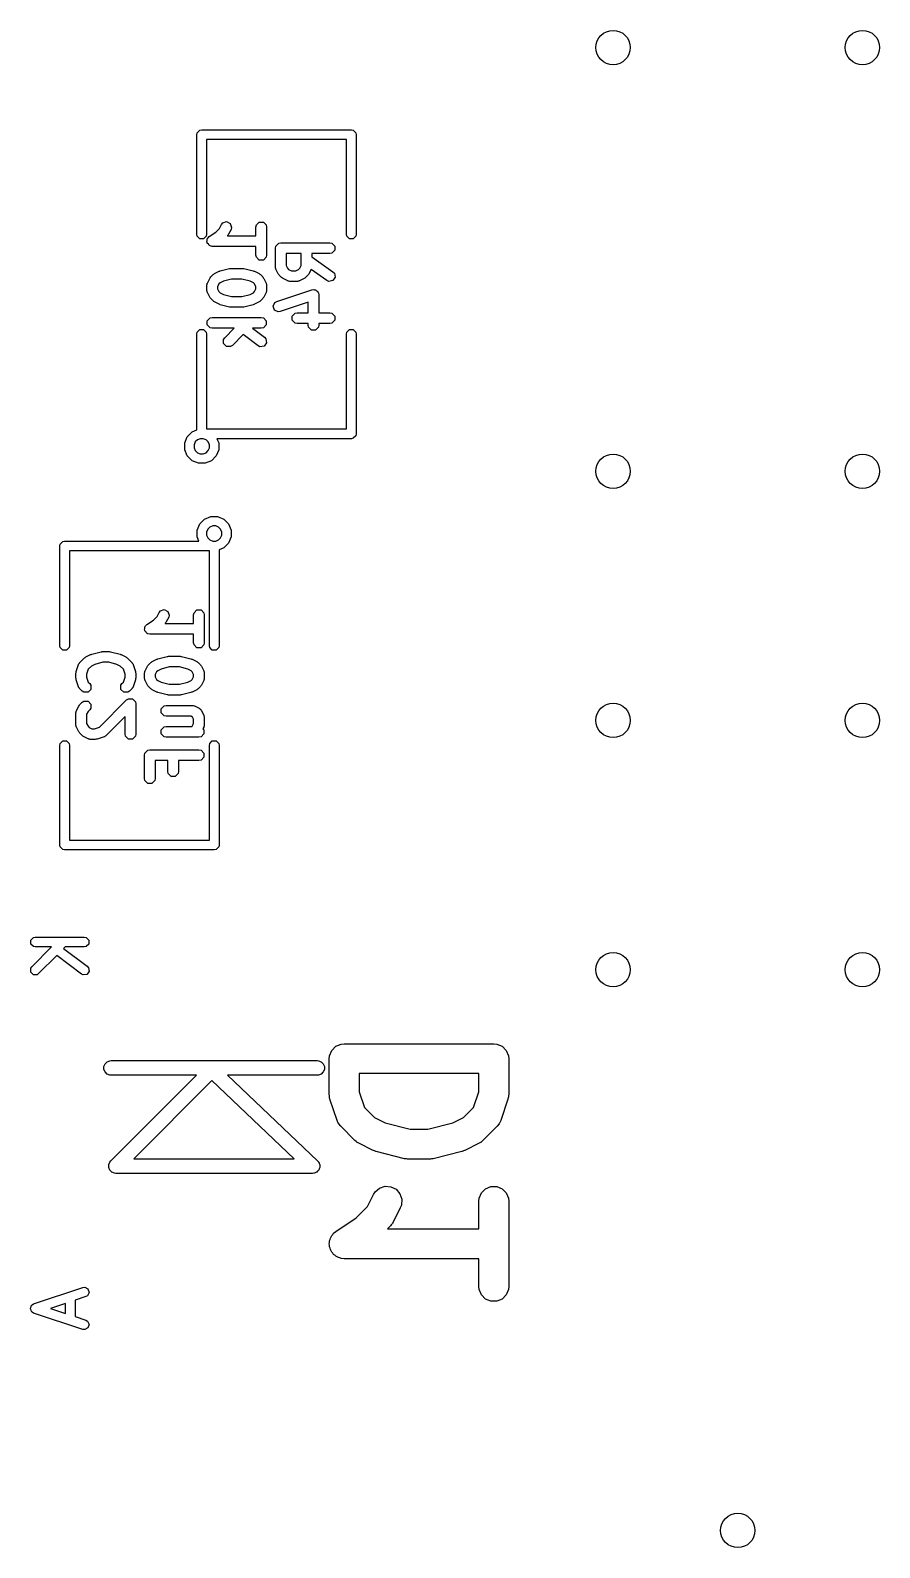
# Model space of a CAD drawing. Extents: x -4.25 to -3.32, y 5.52 to 6.86.
# Drawn here: x -3.659 to -3.318, y 5.568 to 6.177 of the extents above; entities that cross this region are included whole.
import ezdxf

# ---------------------------------------------------------------- set-up
doc = ezdxf.new("R2010")
doc.units = 0
doc.header["$MEASUREMENT"] = 0
doc.layers.add('BLACK', color=7, linetype='CONTINUOUS')

msp = doc.modelspace()

# ---------------------------------------------------------------- linework, layer by layer
at = {"layer": 'BLACK', "linetype": 'CONTINUOUS'}
for p, q in [((-3.5918, 6.13575), (-3.59075, 6.1368)), ((-3.59075, 6.1368), (-3.59, 6.13695)), ((-3.59, 6.13695), (-3.53, 6.13695)), ((-3.53, 6.13695), (-3.52925, 6.1368)), ((-3.52925, 6.1368), (-3.5282, 6.13575)), ((-3.59195, 6.135), (-3.5918, 6.13575)), ((-3.59195, 6.095), (-3.59195, 6.135)), ((-3.53195, 6.13305), (-3.58805, 6.13305)), ((-3.58805, 6.13305), (-3.58805, 6.095)), ((-3.53195, 6.095), (-3.53195, 6.13305)), ((-3.5282, 6.13575), (-3.52805, 6.135)), ((-3.52805, 6.135), (-3.52805, 6.095)), ((-3.58159, 6.09961), (-3.58003, 6.10013)), ((-3.58003, 6.10013), (-3.57856, 6.09939)), ((-3.5918, 6.09425), (-3.59195, 6.095)), ((-3.59075, 6.0932), (-3.5918, 6.09425)), ((-3.5882, 6.09425), (-3.58925, 6.0932)), ((-3.58805, 6.095), (-3.5882, 6.09425)), ((-3.5876, 6.09355), (-3.587, 6.09414)), ((-3.587, 6.09414), (-3.58437, 6.0959)), ((-3.58437, 6.0959), (-3.58289, 6.09738)), ((-3.58289, 6.09738), (-3.5821, 6.09894)), ((-3.5821, 6.09894), (-3.58159, 6.09961)), ((-3.5796, 6.09459), (-3.57968, 6.0945)), ((-3.57968, 6.0945), (-3.56826, 6.0945)), ((-3.57941, 6.09487), (-3.5796, 6.09459)), ((-3.5792, 6.09515), (-3.57941, 6.09487)), ((-3.57826, 6.09702), (-3.5792, 6.09515)), ((-3.57856, 6.09939), (-3.57804, 6.09783)), ((-3.57804, 6.09783), (-3.57826, 6.09702)), ((-3.56826, 6.09798), (-3.5681, 6.09881)), ((-3.56826, 6.0945), (-3.56826, 6.09798)), ((-3.5681, 6.09881), (-3.56693, 6.09997)), ((-3.56693, 6.09997), (-3.56529, 6.09997)), ((-3.56529, 6.09997), (-3.56412, 6.09881)), ((-3.56412, 6.09881), (-3.56396, 6.09798)), ((-3.56396, 6.09798), (-3.56396, 6.08673)), ((-3.5318, 6.09425), (-3.53195, 6.095)), ((-3.53075, 6.0932), (-3.5318, 6.09425)), ((-3.5282, 6.09425), (-3.52925, 6.0932)), ((-3.52805, 6.095), (-3.5282, 6.09425)), ((-3.58925, 6.0932), (-3.59075, 6.0932)), ((-3.58792, 6.09194), (-3.5878, 6.09255)), ((-3.5878, 6.09175), (-3.58792, 6.09194)), ((-3.5878, 6.09318), (-3.58764, 6.09333)), ((-3.5878, 6.09255), (-3.5878, 6.09318)), ((-3.5878, 6.09153), (-3.5878, 6.09175)), ((-3.58735, 6.09109), (-3.5878, 6.09153)), ((-3.58764, 6.09333), (-3.5876, 6.09355)), ((-3.58701, 6.09057), (-3.58735, 6.09109)), ((-3.58679, 6.09052), (-3.58701, 6.09057)), ((-3.58663, 6.09037), (-3.58679, 6.09052)), ((-3.58581, 6.0902), (-3.58663, 6.09037)), ((-3.56826, 6.0902), (-3.58581, 6.0902)), ((-3.56826, 6.08673), (-3.56826, 6.0902)), ((-3.56046, 6.08954), (-3.5603, 6.09036)), ((-3.56046, 6.08204), (-3.56046, 6.08954)), ((-3.5603, 6.09036), (-3.55913, 6.09153)), ((-3.55913, 6.09153), (-3.55831, 6.09169)), ((-3.55831, 6.09169), (-3.53861, 6.09169)), ((-3.53861, 6.09169), (-3.53779, 6.09153)), ((-3.53779, 6.09153), (-3.53662, 6.09036)), ((-3.53662, 6.08872), (-3.53779, 6.08755)), ((-3.53662, 6.09036), (-3.53662, 6.08872)), ((-3.52925, 6.0932), (-3.53075, 6.0932)), ((-3.5681, 6.0859), (-3.56826, 6.08673)), ((-3.56693, 6.08474), (-3.5681, 6.0859)), ((-3.56529, 6.08474), (-3.56693, 6.08474)), ((-3.56412, 6.0859), (-3.56529, 6.08474)), ((-3.56396, 6.08673), (-3.56412, 6.0859)), ((-3.56044, 6.08193), (-3.56046, 6.08204)), ((-3.56045, 6.08188), (-3.56044, 6.08193)), ((-3.56036, 6.08155), (-3.56045, 6.08188)), ((-3.55014, 6.08739), (-3.55616, 6.08739)), ((-3.55616, 6.08739), (-3.55616, 6.08254)), ((-3.55616, 6.08254), (-3.5556, 6.08143)), ((-3.5507, 6.08143), (-3.55014, 6.08254)), ((-3.55014, 6.08254), (-3.55014, 6.08739)), ((-3.53861, 6.08739), (-3.54584, 6.08739)), ((-3.54584, 6.08739), (-3.54584, 6.08597)), ((-3.54584, 6.08597), (-3.53738, 6.08004)), ((-3.53779, 6.08755), (-3.53861, 6.08739)), ((-3.58773, 6.07549), (-3.58679, 6.07737)), ((-3.58679, 6.07737), (-3.58658, 6.07764)), ((-3.58658, 6.07764), (-3.58639, 6.07793)), ((-3.58639, 6.07793), (-3.58545, 6.07887)), ((-3.58545, 6.07887), (-3.58517, 6.07906)), ((-3.58517, 6.07906), (-3.5849, 6.07927)), ((-3.5849, 6.07927), (-3.58302, 6.08021)), ((-3.58302, 6.08021), (-3.58279, 6.08027)), ((-3.58279, 6.08027), (-3.58258, 6.08037)), ((-3.58131, 6.07625), (-3.58266, 6.07558)), ((-3.58258, 6.08037), (-3.57883, 6.08131)), ((-3.57804, 6.07707), (-3.58131, 6.07625)), ((-3.57883, 6.08131), (-3.57856, 6.08132)), ((-3.57856, 6.08132), (-3.57831, 6.08137)), ((-3.57831, 6.08137), (-3.57361, 6.08137)), ((-3.57388, 6.07707), (-3.57804, 6.07707)), ((-3.57061, 6.07625), (-3.57388, 6.07707)), ((-3.57361, 6.08137), (-3.57336, 6.08132)), ((-3.57336, 6.08132), (-3.57309, 6.08131)), ((-3.57309, 6.08131), (-3.56934, 6.08037)), ((-3.56926, 6.07558), (-3.57061, 6.07625)), ((-3.56934, 6.08037), (-3.56913, 6.08027)), ((-3.56913, 6.08027), (-3.5689, 6.08021)), ((-3.5689, 6.08021), (-3.56702, 6.07927)), ((-3.56702, 6.07927), (-3.56675, 6.07906)), ((-3.56675, 6.07906), (-3.56647, 6.07887)), ((-3.56647, 6.07887), (-3.56553, 6.07793)), ((-3.56553, 6.07793), (-3.56534, 6.07764)), ((-3.56534, 6.07764), (-3.56513, 6.07737)), ((-3.56513, 6.07737), (-3.56419, 6.07549)), ((-3.5603, 6.08121), (-3.56036, 6.08155)), ((-3.56026, 6.08118), (-3.5603, 6.08121)), ((-3.56023, 6.08107), (-3.56026, 6.08118)), ((-3.55929, 6.0792), (-3.56023, 6.08107)), ((-3.55908, 6.07893), (-3.55929, 6.0792)), ((-3.55889, 6.07864), (-3.55908, 6.07893)), ((-3.55795, 6.0777), (-3.55889, 6.07864)), ((-3.55767, 6.07751), (-3.55795, 6.0777)), ((-3.5574, 6.0773), (-3.55767, 6.07751)), ((-3.55552, 6.07636), (-3.5574, 6.0773)), ((-3.5556, 6.08143), (-3.55516, 6.08099)), ((-3.55542, 6.07633), (-3.55552, 6.07636)), ((-3.55538, 6.0763), (-3.55542, 6.07633)), ((-3.55504, 6.07623), (-3.55538, 6.0763)), ((-3.55516, 6.08099), (-3.55405, 6.08043)), ((-3.55471, 6.07614), (-3.55504, 6.07623)), ((-3.55466, 6.07615), (-3.55471, 6.07614)), ((-3.55456, 6.07613), (-3.55466, 6.07615)), ((-3.55174, 6.07613), (-3.55456, 6.07613)), ((-3.55405, 6.08043), (-3.55225, 6.08043)), ((-3.55225, 6.08043), (-3.55114, 6.08099)), ((-3.55164, 6.07615), (-3.55174, 6.07613)), ((-3.55159, 6.07614), (-3.55164, 6.07615)), ((-3.55126, 6.07623), (-3.55159, 6.07614)), ((-3.55092, 6.0763), (-3.55126, 6.07623)), ((-3.55114, 6.08099), (-3.5507, 6.08143)), ((-3.55089, 6.07633), (-3.55092, 6.0763)), ((-3.55078, 6.07636), (-3.55089, 6.07633)), ((-3.54891, 6.0773), (-3.55078, 6.07636)), ((-3.54863, 6.07751), (-3.54891, 6.0773)), ((-3.54835, 6.0777), (-3.54863, 6.07751)), ((-3.54741, 6.07864), (-3.54835, 6.0777)), ((-3.54722, 6.07893), (-3.54741, 6.07864)), ((-3.54701, 6.0792), (-3.54722, 6.07893)), ((-3.54614, 6.08093), (-3.54701, 6.0792)), ((-3.53984, 6.07652), (-3.54614, 6.08093)), ((-3.53908, 6.07618), (-3.53984, 6.07652)), ((-3.53745, 6.07647), (-3.53908, 6.07618)), ((-3.53651, 6.07782), (-3.53745, 6.07647)), ((-3.53738, 6.08004), (-3.5368, 6.07944)), ((-3.5368, 6.07944), (-3.53651, 6.07782)), ((-3.58796, 6.07453), (-3.58794, 6.07464)), ((-3.58796, 6.07265), (-3.58796, 6.07453)), ((-3.58794, 6.07255), (-3.58796, 6.07265)), ((-3.58795, 6.07468), (-3.58786, 6.07502)), ((-3.58794, 6.07464), (-3.58795, 6.07468)), ((-3.58795, 6.0725), (-3.58794, 6.07255)), ((-3.58786, 6.07217), (-3.58795, 6.0725)), ((-3.58786, 6.07502), (-3.5878, 6.07535)), ((-3.5878, 6.07183), (-3.58786, 6.07217)), ((-3.5878, 6.07535), (-3.58776, 6.07539)), ((-3.58776, 6.0718), (-3.5878, 6.07183)), ((-3.58776, 6.07539), (-3.58773, 6.07549)), ((-3.58773, 6.07169), (-3.58776, 6.0718)), ((-3.58679, 6.06982), (-3.58773, 6.07169)), ((-3.58658, 6.06954), (-3.58679, 6.06982)), ((-3.58639, 6.06926), (-3.58658, 6.06954)), ((-3.5831, 6.07513), (-3.58366, 6.07402)), ((-3.58366, 6.07402), (-3.58366, 6.07316)), ((-3.58366, 6.07316), (-3.5831, 6.07205)), ((-3.58266, 6.07558), (-3.5831, 6.07513)), ((-3.5831, 6.07205), (-3.58266, 6.07161)), ((-3.58266, 6.07161), (-3.58131, 6.07093)), ((-3.58131, 6.07093), (-3.57804, 6.07011)), ((-3.57804, 6.07011), (-3.57388, 6.07011)), ((-3.57388, 6.07011), (-3.57061, 6.07093)), ((-3.57061, 6.07093), (-3.56926, 6.07161)), ((-3.56882, 6.07513), (-3.56926, 6.07558)), ((-3.56926, 6.07161), (-3.56882, 6.07205)), ((-3.56826, 6.07402), (-3.56882, 6.07513)), ((-3.56882, 6.07205), (-3.56826, 6.07316)), ((-3.56826, 6.07316), (-3.56826, 6.07402)), ((-3.56534, 6.06954), (-3.56553, 6.06926)), ((-3.56513, 6.06982), (-3.56534, 6.06954)), ((-3.56419, 6.07169), (-3.56513, 6.06982)), ((-3.56419, 6.07549), (-3.56416, 6.07539)), ((-3.56416, 6.0718), (-3.56419, 6.07169)), ((-3.56416, 6.07539), (-3.56412, 6.07535)), ((-3.56412, 6.07183), (-3.56416, 6.0718)), ((-3.56412, 6.07535), (-3.56406, 6.07502)), ((-3.56406, 6.07217), (-3.56412, 6.07183)), ((-3.56406, 6.07502), (-3.56397, 6.07468)), ((-3.56397, 6.0725), (-3.56406, 6.07217)), ((-3.56397, 6.07468), (-3.56398, 6.07464)), ((-3.56398, 6.07464), (-3.56396, 6.07453)), ((-3.56396, 6.07265), (-3.56398, 6.07255)), ((-3.56398, 6.07255), (-3.56397, 6.0725)), ((-3.56396, 6.07453), (-3.56396, 6.07265)), ((-3.55993, 6.06813), (-3.54586, 6.07282)), ((-3.54586, 6.07282), (-3.54502, 6.07292)), ((-3.54502, 6.07292), (-3.54471, 6.07276)), ((-3.54471, 6.07276), (-3.54435, 6.07276)), ((-3.54435, 6.07276), (-3.544, 6.07241)), ((-3.544, 6.07241), (-3.54355, 6.07219)), ((-3.54355, 6.07219), (-3.54344, 6.07185)), ((-3.54344, 6.07185), (-3.54319, 6.0716)), ((-3.54319, 6.0716), (-3.54303, 6.07078)), ((-3.54303, 6.07078), (-3.54303, 6.06355)), ((-3.58545, 6.06832), (-3.58639, 6.06926)), ((-3.58517, 6.06813), (-3.58545, 6.06832)), ((-3.5849, 6.06792), (-3.58517, 6.06813)), ((-3.58302, 6.06698), (-3.5849, 6.06792)), ((-3.58279, 6.06692), (-3.58302, 6.06698)), ((-3.58258, 6.06682), (-3.58279, 6.06692)), ((-3.57883, 6.06588), (-3.58258, 6.06682)), ((-3.57856, 6.06587), (-3.57883, 6.06588)), ((-3.57831, 6.06581), (-3.57856, 6.06587)), ((-3.57361, 6.06581), (-3.57831, 6.06581)), ((-3.57336, 6.06587), (-3.57361, 6.06581)), ((-3.57309, 6.06588), (-3.57336, 6.06587)), ((-3.56934, 6.06682), (-3.57309, 6.06588)), ((-3.56913, 6.06692), (-3.56934, 6.06682)), ((-3.5689, 6.06698), (-3.56913, 6.06692)), ((-3.56702, 6.06792), (-3.5689, 6.06698)), ((-3.56675, 6.06813), (-3.56702, 6.06792)), ((-3.56647, 6.06832), (-3.56675, 6.06813)), ((-3.56553, 6.06926), (-3.56647, 6.06832)), ((-3.56139, 6.06624), (-3.56066, 6.06771)), ((-3.56087, 6.06468), (-3.56139, 6.06624)), ((-3.5594, 6.06394), (-3.56087, 6.06468)), ((-3.56066, 6.06771), (-3.55993, 6.06813)), ((-3.55857, 6.06405), (-3.5594, 6.06394)), ((-3.54733, 6.0678), (-3.55857, 6.06405)), ((-3.55257, 6.06338), (-3.55174, 6.06355)), ((-3.55174, 6.06355), (-3.54733, 6.06355)), ((-3.54733, 6.06355), (-3.54733, 6.0678)), ((-3.54303, 6.06355), (-3.53861, 6.06355)), ((-3.53861, 6.06355), (-3.53779, 6.06338)), ((-3.5878, 6.06034), (-3.58663, 6.06151)), ((-3.5878, 6.0587), (-3.5878, 6.06034)), ((-3.58663, 6.05754), (-3.5878, 6.0587)), ((-3.58663, 6.06151), (-3.58581, 6.06167)), ((-3.58581, 6.05737), (-3.58663, 6.05754)), ((-3.58581, 6.06167), (-3.56611, 6.06167)), ((-3.57693, 6.05737), (-3.58581, 6.05737)), ((-3.58076, 6.05354), (-3.57693, 6.05737)), ((-3.56611, 6.05737), (-3.56967, 6.05737)), ((-3.56967, 6.05737), (-3.56482, 6.05374)), ((-3.56611, 6.06167), (-3.56529, 6.06151)), ((-3.56529, 6.05754), (-3.56611, 6.05737)), ((-3.56529, 6.06151), (-3.56412, 6.06034)), ((-3.56412, 6.0587), (-3.56529, 6.05754)), ((-3.56412, 6.06034), (-3.56412, 6.0587)), ((-3.55373, 6.06222), (-3.55257, 6.06338)), ((-3.55373, 6.06057), (-3.55373, 6.06222)), ((-3.55257, 6.05941), (-3.55373, 6.06057)), ((-3.55174, 6.05925), (-3.55257, 6.05941)), ((-3.54733, 6.05925), (-3.55174, 6.05925)), ((-3.54733, 6.05858), (-3.54733, 6.05925)), ((-3.54716, 6.05776), (-3.54733, 6.05858)), ((-3.546, 6.0566), (-3.54716, 6.05776)), ((-3.54319, 6.05776), (-3.54435, 6.0566)), ((-3.54303, 6.05858), (-3.54319, 6.05776)), ((-3.53861, 6.05925), (-3.54303, 6.05925)), ((-3.54303, 6.05925), (-3.54303, 6.05858)), ((-3.53779, 6.05941), (-3.53861, 6.05925)), ((-3.53779, 6.06338), (-3.53662, 6.06222)), ((-3.53662, 6.06057), (-3.53779, 6.05941)), ((-3.53662, 6.06222), (-3.53662, 6.06057)), ((-3.59195, 6.055), (-3.5918, 6.05575)), ((-3.59195, 6.01657), (-3.59195, 6.055)), ((-3.5918, 6.05575), (-3.59075, 6.0568)), ((-3.59075, 6.0568), (-3.58925, 6.0568)), ((-3.58925, 6.0568), (-3.5882, 6.05575)), ((-3.5882, 6.05575), (-3.58805, 6.055)), ((-3.58805, 6.055), (-3.58805, 6.01695)), ((-3.58123, 6.05284), (-3.58076, 6.05354)), ((-3.58123, 6.05119), (-3.58123, 6.05284)), ((-3.57341, 6.05481), (-3.57772, 6.0505)), ((-3.5674, 6.0503), (-3.57341, 6.05481)), ((-3.56403, 6.05148), (-3.56501, 6.05017)), ((-3.56482, 6.05374), (-3.56426, 6.05311)), ((-3.56426, 6.05311), (-3.56403, 6.05148)), ((-3.54435, 6.0566), (-3.546, 6.0566)), ((-3.53195, 6.055), (-3.5318, 6.05575)), ((-3.53195, 6.01695), (-3.53195, 6.055)), ((-3.5318, 6.05575), (-3.53075, 6.0568)), ((-3.53075, 6.0568), (-3.52925, 6.0568)), ((-3.52925, 6.0568), (-3.5282, 6.05575)), ((-3.5282, 6.05575), (-3.52805, 6.055)), ((-3.52805, 6.055), (-3.52805, 6.015)), ((-3.58007, 6.05003), (-3.58123, 6.05119)), ((-3.57842, 6.05003), (-3.58007, 6.05003)), ((-3.57772, 6.0505), (-3.57842, 6.05003)), ((-3.56664, 6.04993), (-3.5674, 6.0503)), ((-3.56501, 6.05017), (-3.56664, 6.04993)), ((-3.59578, 6.01386), (-3.59386, 6.01578)), ((-3.59386, 6.01578), (-3.59195, 6.01657)), ((-3.58805, 6.01695), (-3.53195, 6.01695)), ((-3.52805, 6.015), (-3.5282, 6.01425)), ((-3.59682, 6.01136), (-3.59578, 6.01386)), ((-3.59682, 6.01061), (-3.59682, 6.01136)), ((-3.59682, 6.00864), (-3.59682, 6.01061)), ((-3.59259, 6.01173), (-3.59305, 6.01061)), ((-3.59305, 6.01061), (-3.59305, 6.00939)), ((-3.59305, 6.00939), (-3.59259, 6.00827)), ((-3.59173, 6.01259), (-3.59259, 6.01173)), ((-3.59061, 6.01305), (-3.59173, 6.01259)), ((-3.58939, 6.01305), (-3.59061, 6.01305)), ((-3.58827, 6.01259), (-3.58939, 6.01305)), ((-3.58741, 6.01173), (-3.58827, 6.01259)), ((-3.58695, 6.01061), (-3.58741, 6.01173)), ((-3.58741, 6.00827), (-3.58695, 6.00939)), ((-3.58695, 6.00939), (-3.58695, 6.01061)), ((-3.53, 6.01305), (-3.58389, 6.01305)), ((-3.58389, 6.01305), (-3.58318, 6.01136)), ((-3.58318, 6.01136), (-3.58318, 6.00864)), ((-3.52925, 6.0132), (-3.53, 6.01305)), ((-3.5282, 6.01425), (-3.52925, 6.0132)), ((-3.59578, 6.00614), (-3.59682, 6.00864)), ((-3.59386, 6.00422), (-3.59578, 6.00614)), ((-3.59136, 6.00318), (-3.59386, 6.00422)), ((-3.59259, 6.00827), (-3.59173, 6.00741)), ((-3.59173, 6.00741), (-3.59061, 6.00695)), ((-3.58864, 6.00318), (-3.59136, 6.00318)), ((-3.59061, 6.00695), (-3.58939, 6.00695)), ((-3.58939, 6.00695), (-3.58827, 6.00741)), ((-3.58614, 6.00422), (-3.58864, 6.00318)), ((-3.58827, 6.00741), (-3.58741, 6.00827)), ((-3.58422, 6.00614), (-3.58614, 6.00422)), ((-3.58318, 6.00864), (-3.58422, 6.00614)), ((-3.59182, 5.97636), (-3.59078, 5.97886)), ((-3.59078, 5.97886), (-3.58886, 5.98078)), ((-3.58886, 5.98078), (-3.58636, 5.98182)), ((-3.58636, 5.98182), (-3.58364, 5.98182)), ((-3.58364, 5.98182), (-3.58114, 5.98078)), ((-3.58114, 5.98078), (-3.57922, 5.97886)), ((-3.57922, 5.97886), (-3.57818, 5.97636)), ((-3.59182, 5.97561), (-3.59182, 5.97636)), ((-3.59182, 5.97364), (-3.59182, 5.97561)), ((-3.59111, 5.97195), (-3.59182, 5.97364)), ((-3.58759, 5.97673), (-3.58805, 5.97561)), ((-3.58805, 5.97561), (-3.58805, 5.97439)), ((-3.58805, 5.97439), (-3.58759, 5.97327)), ((-3.58673, 5.97759), (-3.58759, 5.97673)), ((-3.58759, 5.97327), (-3.58673, 5.97241)), ((-3.58561, 5.97805), (-3.58673, 5.97759)), ((-3.58673, 5.97241), (-3.58561, 5.97195)), ((-3.58439, 5.97805), (-3.58561, 5.97805)), ((-3.58327, 5.97759), (-3.58439, 5.97805)), ((-3.58439, 5.97195), (-3.58327, 5.97241)), ((-3.58241, 5.97673), (-3.58327, 5.97759)), ((-3.58327, 5.97241), (-3.58241, 5.97327)), ((-3.58195, 5.97561), (-3.58241, 5.97673)), ((-3.58241, 5.97327), (-3.58195, 5.97439)), ((-3.58195, 5.97439), (-3.58195, 5.97561)), ((-3.57818, 5.97364), (-3.57922, 5.97114)), ((-3.57818, 5.97636), (-3.57818, 5.97364)), ((-3.64695, 5.97), (-3.6468, 5.97075)), ((-3.64695, 5.93), (-3.64695, 5.97)), ((-3.6468, 5.97075), (-3.64575, 5.9718)), ((-3.64575, 5.9718), (-3.645, 5.97195)), ((-3.645, 5.97195), (-3.59111, 5.97195)), ((-3.58695, 5.96805), (-3.64305, 5.96805)), ((-3.64305, 5.96805), (-3.64305, 5.93)), ((-3.58695, 5.93), (-3.58695, 5.96805)), ((-3.58561, 5.97195), (-3.58439, 5.97195)), ((-3.58114, 5.96922), (-3.58305, 5.96843)), ((-3.58305, 5.96843), (-3.58305, 5.93)), ((-3.57922, 5.97114), (-3.58114, 5.96922)), ((-3.60937, 5.94028), (-3.60789, 5.94176)), ((-3.60789, 5.94176), (-3.6071, 5.94333)), ((-3.6071, 5.94333), (-3.60659, 5.94399)), ((-3.60659, 5.94399), (-3.60503, 5.94451)), ((-3.60503, 5.94451), (-3.60356, 5.94377)), ((-3.60356, 5.94377), (-3.60304, 5.94221)), ((-3.60304, 5.94221), (-3.60326, 5.9414)), ((-3.59326, 5.94236), (-3.5931, 5.94319)), ((-3.59326, 5.93889), (-3.59326, 5.94236)), ((-3.5931, 5.94319), (-3.59193, 5.94435)), ((-3.59193, 5.94435), (-3.59029, 5.94435)), ((-3.59029, 5.94435), (-3.58912, 5.94319)), ((-3.58912, 5.94319), (-3.58896, 5.94236)), ((-3.58896, 5.94236), (-3.58896, 5.93111)), ((-3.61292, 5.93632), (-3.6128, 5.93693)), ((-3.6128, 5.93613), (-3.61292, 5.93632)), ((-3.6128, 5.93756), (-3.61264, 5.93771)), ((-3.6128, 5.93693), (-3.6128, 5.93756)), ((-3.6128, 5.93591), (-3.6128, 5.93613)), ((-3.61235, 5.93547), (-3.6128, 5.93591)), ((-3.61264, 5.93771), (-3.6126, 5.93793)), ((-3.6126, 5.93793), (-3.612, 5.93852)), ((-3.612, 5.93852), (-3.60937, 5.94028)), ((-3.6046, 5.93897), (-3.60468, 5.93889)), ((-3.60468, 5.93889), (-3.59326, 5.93889)), ((-3.60441, 5.93925), (-3.6046, 5.93897)), ((-3.6042, 5.93953), (-3.60441, 5.93925)), ((-3.60326, 5.9414), (-3.6042, 5.93953)), ((-3.6468, 5.92925), (-3.64695, 5.93)), ((-3.64305, 5.93), (-3.6432, 5.92925)), ((-3.61201, 5.93495), (-3.61235, 5.93547)), ((-3.61179, 5.93491), (-3.61201, 5.93495)), ((-3.61163, 5.93475), (-3.61179, 5.93491)), ((-3.61081, 5.93459), (-3.61163, 5.93475)), ((-3.59326, 5.93459), (-3.61081, 5.93459)), ((-3.59326, 5.93111), (-3.59326, 5.93459)), ((-3.5931, 5.93028), (-3.59326, 5.93111)), ((-3.59193, 5.92912), (-3.5931, 5.93028)), ((-3.58912, 5.93028), (-3.59029, 5.92912)), ((-3.58896, 5.93111), (-3.58912, 5.93028)), ((-3.5868, 5.92925), (-3.58695, 5.93)), ((-3.58305, 5.93), (-3.5832, 5.92925)), ((-3.64575, 5.9282), (-3.6468, 5.92925)), ((-3.64425, 5.9282), (-3.64575, 5.9282)), ((-3.6432, 5.92925), (-3.64425, 5.9282)), ((-3.63889, 5.92325), (-3.63702, 5.92512)), ((-3.63702, 5.92512), (-3.63673, 5.92531)), ((-3.63673, 5.92531), (-3.63646, 5.92553)), ((-3.63646, 5.92553), (-3.63458, 5.92646)), ((-3.63458, 5.92646), (-3.63435, 5.92653)), ((-3.63435, 5.92653), (-3.63414, 5.92663)), ((-3.63414, 5.92663), (-3.63039, 5.92756)), ((-3.63039, 5.92756), (-3.63013, 5.92758)), ((-3.63013, 5.92758), (-3.62987, 5.92763)), ((-3.62987, 5.92763), (-3.62705, 5.92763)), ((-3.62705, 5.92763), (-3.62679, 5.92758)), ((-3.62679, 5.92758), (-3.62653, 5.92756)), ((-3.62653, 5.92756), (-3.62278, 5.92663)), ((-3.62278, 5.92663), (-3.62257, 5.92653)), ((-3.62257, 5.92653), (-3.62234, 5.92646)), ((-3.62234, 5.92646), (-3.62046, 5.92553)), ((-3.62046, 5.92553), (-3.62019, 5.92531)), ((-3.62019, 5.92531), (-3.6199, 5.92512)), ((-3.6199, 5.92512), (-3.61803, 5.92325)), ((-3.61045, 5.92325), (-3.61017, 5.92344)), ((-3.61017, 5.92344), (-3.6099, 5.92365)), ((-3.6099, 5.92365), (-3.60802, 5.92459)), ((-3.60802, 5.92459), (-3.60779, 5.92465)), ((-3.60779, 5.92465), (-3.60758, 5.92475)), ((-3.60758, 5.92475), (-3.60383, 5.92569)), ((-3.60383, 5.92569), (-3.60356, 5.9257)), ((-3.60356, 5.9257), (-3.60331, 5.92575)), ((-3.60331, 5.92575), (-3.59861, 5.92575)), ((-3.59861, 5.92575), (-3.59836, 5.9257)), ((-3.59836, 5.9257), (-3.59809, 5.92569)), ((-3.59809, 5.92569), (-3.59434, 5.92475)), ((-3.59434, 5.92475), (-3.59413, 5.92465)), ((-3.59413, 5.92465), (-3.5939, 5.92459)), ((-3.5939, 5.92459), (-3.59202, 5.92365)), ((-3.59202, 5.92365), (-3.59175, 5.92344)), ((-3.59029, 5.92912), (-3.59193, 5.92912)), ((-3.59175, 5.92344), (-3.59147, 5.92325)), ((-3.58575, 5.9282), (-3.5868, 5.92925)), ((-3.58425, 5.9282), (-3.58575, 5.9282)), ((-3.5832, 5.92925), (-3.58425, 5.9282)), ((-3.64046, 5.91891), (-3.64039, 5.91925)), ((-3.64046, 5.91704), (-3.64046, 5.91891)), ((-3.64039, 5.91925), (-3.64035, 5.91959)), ((-3.64035, 5.91959), (-3.63941, 5.92241)), ((-3.63941, 5.92241), (-3.63936, 5.9225)), ((-3.63936, 5.92255), (-3.63917, 5.92284)), ((-3.63936, 5.9225), (-3.63936, 5.92255)), ((-3.63917, 5.92284), (-3.639, 5.92313)), ((-3.639, 5.92313), (-3.63895, 5.92316)), ((-3.63895, 5.92316), (-3.63889, 5.92325)), ((-3.63549, 5.92056), (-3.63616, 5.91856)), ((-3.63616, 5.91856), (-3.63616, 5.91738)), ((-3.63616, 5.91738), (-3.63549, 5.91538)), ((-3.63422, 5.92184), (-3.63549, 5.92056)), ((-3.63287, 5.92251), (-3.63422, 5.92184)), ((-3.6296, 5.92333), (-3.63287, 5.92251)), ((-3.62732, 5.92333), (-3.6296, 5.92333)), ((-3.62405, 5.92251), (-3.62732, 5.92333)), ((-3.6227, 5.92184), (-3.62405, 5.92251)), ((-3.62143, 5.92056), (-3.6227, 5.92184)), ((-3.62076, 5.91856), (-3.62143, 5.92056)), ((-3.62143, 5.91538), (-3.62076, 5.91738)), ((-3.62076, 5.91738), (-3.62076, 5.91856)), ((-3.61803, 5.92325), (-3.61797, 5.92316)), ((-3.61797, 5.92316), (-3.61792, 5.92313)), ((-3.61792, 5.92313), (-3.61775, 5.92284)), ((-3.61775, 5.92284), (-3.61756, 5.92255)), ((-3.61756, 5.92255), (-3.61756, 5.9225)), ((-3.61756, 5.9225), (-3.61751, 5.92241)), ((-3.61751, 5.92241), (-3.61657, 5.91959)), ((-3.61657, 5.91959), (-3.61653, 5.91925)), ((-3.61653, 5.91925), (-3.61646, 5.91891)), ((-3.61646, 5.91891), (-3.61646, 5.91704)), ((-3.61296, 5.91891), (-3.61294, 5.91902)), ((-3.61296, 5.91704), (-3.61296, 5.91891)), ((-3.61295, 5.91906), (-3.61286, 5.9194)), ((-3.61294, 5.91902), (-3.61295, 5.91906)), ((-3.61286, 5.9194), (-3.6128, 5.91973)), ((-3.6128, 5.91973), (-3.61276, 5.91977)), ((-3.61276, 5.91977), (-3.61273, 5.91987)), ((-3.61273, 5.91987), (-3.61179, 5.92175)), ((-3.61179, 5.92175), (-3.61158, 5.92202)), ((-3.61158, 5.92202), (-3.61139, 5.92231)), ((-3.61139, 5.92231), (-3.61045, 5.92325)), ((-3.6081, 5.91951), (-3.60866, 5.9184)), ((-3.60866, 5.9184), (-3.60866, 5.91754)), ((-3.60866, 5.91754), (-3.6081, 5.91643)), ((-3.60766, 5.91996), (-3.6081, 5.91951)), ((-3.60631, 5.92064), (-3.60766, 5.91996)), ((-3.60304, 5.92145), (-3.60631, 5.92064)), ((-3.59888, 5.92145), (-3.60304, 5.92145)), ((-3.59561, 5.92064), (-3.59888, 5.92145)), ((-3.59426, 5.91996), (-3.59561, 5.92064)), ((-3.59382, 5.91951), (-3.59426, 5.91996)), ((-3.59326, 5.9184), (-3.59382, 5.91951)), ((-3.59382, 5.91643), (-3.59326, 5.91754)), ((-3.59326, 5.91754), (-3.59326, 5.9184)), ((-3.59147, 5.92325), (-3.59053, 5.92231)), ((-3.59053, 5.92231), (-3.59034, 5.92202)), ((-3.59034, 5.92202), (-3.59013, 5.92175)), ((-3.59013, 5.92175), (-3.58919, 5.91987)), ((-3.58919, 5.91987), (-3.58916, 5.91977)), ((-3.58916, 5.91977), (-3.58912, 5.91973)), ((-3.58912, 5.91973), (-3.58906, 5.9194)), ((-3.58906, 5.9194), (-3.58897, 5.91906)), ((-3.58897, 5.91906), (-3.58898, 5.91902)), ((-3.58898, 5.91902), (-3.58896, 5.91891)), ((-3.58896, 5.91891), (-3.58896, 5.91704)), ((-3.64039, 5.9167), (-3.64046, 5.91704)), ((-3.64035, 5.91636), (-3.64039, 5.9167)), ((-3.63941, 5.91354), (-3.64035, 5.91636)), ((-3.63936, 5.91345), (-3.63941, 5.91354)), ((-3.63936, 5.9134), (-3.63936, 5.91345)), ((-3.63917, 5.91311), (-3.63936, 5.9134)), ((-3.639, 5.91281), (-3.63917, 5.91311)), ((-3.63895, 5.91279), (-3.639, 5.91281)), ((-3.63889, 5.9127), (-3.63895, 5.91279)), ((-3.63795, 5.91176), (-3.63889, 5.9127)), ((-3.63726, 5.9113), (-3.63795, 5.91176)), ((-3.63561, 5.9113), (-3.63726, 5.9113)), ((-3.63445, 5.91246), (-3.63561, 5.9113)), ((-3.63549, 5.91538), (-3.63491, 5.9148)), ((-3.63491, 5.9148), (-3.63445, 5.91411)), ((-3.63445, 5.91411), (-3.63445, 5.91246)), ((-3.62247, 5.91411), (-3.62201, 5.9148)), ((-3.62247, 5.91246), (-3.62247, 5.91411)), ((-3.62131, 5.9113), (-3.62247, 5.91246)), ((-3.62201, 5.9148), (-3.62143, 5.91538)), ((-3.61966, 5.9113), (-3.62131, 5.9113)), ((-3.61897, 5.91176), (-3.61966, 5.9113)), ((-3.61803, 5.9127), (-3.61897, 5.91176)), ((-3.61797, 5.91279), (-3.61803, 5.9127)), ((-3.61792, 5.91281), (-3.61797, 5.91279)), ((-3.61775, 5.91311), (-3.61792, 5.91281)), ((-3.61756, 5.9134), (-3.61775, 5.91311)), ((-3.61751, 5.91354), (-3.61756, 5.91345)), ((-3.61756, 5.91345), (-3.61756, 5.9134)), ((-3.61657, 5.91636), (-3.61751, 5.91354)), ((-3.61653, 5.9167), (-3.61657, 5.91636)), ((-3.61646, 5.91704), (-3.61653, 5.9167)), ((-3.61294, 5.91693), (-3.61296, 5.91704)), ((-3.61295, 5.91688), (-3.61294, 5.91693)), ((-3.61286, 5.91655), (-3.61295, 5.91688)), ((-3.6128, 5.91621), (-3.61286, 5.91655)), ((-3.61276, 5.91618), (-3.6128, 5.91621)), ((-3.61273, 5.91607), (-3.61276, 5.91618)), ((-3.61179, 5.9142), (-3.61273, 5.91607)), ((-3.61158, 5.91393), (-3.61179, 5.9142)), ((-3.61139, 5.91364), (-3.61158, 5.91393)), ((-3.61045, 5.9127), (-3.61139, 5.91364)), ((-3.61017, 5.91251), (-3.61045, 5.9127)), ((-3.6099, 5.9123), (-3.61017, 5.91251)), ((-3.60802, 5.91136), (-3.6099, 5.9123)), ((-3.6081, 5.91643), (-3.60766, 5.91599)), ((-3.60779, 5.9113), (-3.60802, 5.91136)), ((-3.60758, 5.9112), (-3.60779, 5.9113)), ((-3.60766, 5.91599), (-3.60631, 5.91531)), ((-3.60631, 5.91531), (-3.60304, 5.9145)), ((-3.60304, 5.9145), (-3.59888, 5.9145)), ((-3.59888, 5.9145), (-3.59561, 5.91531)), ((-3.59561, 5.91531), (-3.59426, 5.91599)), ((-3.59413, 5.9113), (-3.59434, 5.9112)), ((-3.59426, 5.91599), (-3.59382, 5.91643)), ((-3.5939, 5.91136), (-3.59413, 5.9113)), ((-3.59202, 5.9123), (-3.5939, 5.91136)), ((-3.59175, 5.91251), (-3.59202, 5.9123)), ((-3.59147, 5.9127), (-3.59175, 5.91251)), ((-3.59053, 5.91364), (-3.59147, 5.9127)), ((-3.59034, 5.91393), (-3.59053, 5.91364)), ((-3.59013, 5.9142), (-3.59034, 5.91393)), ((-3.58919, 5.91607), (-3.59013, 5.9142)), ((-3.58916, 5.91618), (-3.58919, 5.91607)), ((-3.58912, 5.91621), (-3.58916, 5.91618)), ((-3.58906, 5.91655), (-3.58912, 5.91621)), ((-3.58897, 5.91688), (-3.58906, 5.91655)), ((-3.58896, 5.91704), (-3.58898, 5.91693)), ((-3.58898, 5.91693), (-3.58897, 5.91688)), ((-3.64023, 5.90393), (-3.63929, 5.9058)), ((-3.63929, 5.9058), (-3.63908, 5.90607)), ((-3.63908, 5.90607), (-3.63889, 5.90636)), ((-3.63889, 5.90636), (-3.63795, 5.9073)), ((-3.63795, 5.9073), (-3.63726, 5.90776)), ((-3.63726, 5.90776), (-3.63561, 5.90776)), ((-3.63561, 5.90776), (-3.63445, 5.9066)), ((-3.63445, 5.9066), (-3.63445, 5.90496)), ((-3.63103, 5.89734), (-3.62013, 5.90824)), ((-3.62013, 5.90824), (-3.61943, 5.9087)), ((-3.61943, 5.9087), (-3.61779, 5.9087)), ((-3.61779, 5.9087), (-3.61662, 5.90754)), ((-3.61662, 5.90754), (-3.61646, 5.90672)), ((-3.61646, 5.90672), (-3.61646, 5.89452)), ((-3.60383, 5.91026), (-3.60758, 5.9112)), ((-3.60623, 5.90473), (-3.60507, 5.90589)), ((-3.60507, 5.90589), (-3.60424, 5.90605)), ((-3.60424, 5.90605), (-3.59392, 5.90605)), ((-3.60356, 5.91025), (-3.60383, 5.91026)), ((-3.60331, 5.9102), (-3.60356, 5.91025)), ((-3.59861, 5.9102), (-3.60331, 5.9102)), ((-3.59836, 5.91025), (-3.59861, 5.9102)), ((-3.59809, 5.91026), (-3.59836, 5.91025)), ((-3.59434, 5.9112), (-3.59809, 5.91026)), ((-3.59392, 5.90605), (-3.59382, 5.90603)), ((-3.59382, 5.90603), (-3.59377, 5.90605)), ((-3.59377, 5.90605), (-3.59344, 5.90596)), ((-3.59344, 5.90596), (-3.5931, 5.90589)), ((-3.5931, 5.90589), (-3.59307, 5.90585)), ((-3.59307, 5.90585), (-3.59296, 5.90583)), ((-3.59296, 5.90583), (-3.59109, 5.90489)), ((-3.64046, 5.90296), (-3.64044, 5.90307)), ((-3.64046, 5.89827), (-3.64046, 5.90296)), ((-3.64045, 5.90312), (-3.64036, 5.90345)), ((-3.64044, 5.90307), (-3.64045, 5.90312)), ((-3.64036, 5.90345), (-3.6403, 5.90379)), ((-3.6403, 5.90379), (-3.64026, 5.90382)), ((-3.64026, 5.90382), (-3.64023, 5.90393)), ((-3.6356, 5.90357), (-3.63616, 5.90246)), ((-3.63616, 5.90246), (-3.63616, 5.89878)), ((-3.63491, 5.90426), (-3.6356, 5.90357)), ((-3.63445, 5.90496), (-3.63491, 5.90426)), ((-3.62076, 5.90153), (-3.62835, 5.89394)), ((-3.62076, 5.89452), (-3.62076, 5.90153)), ((-3.60623, 5.90308), (-3.60623, 5.90473)), ((-3.60507, 5.90192), (-3.60623, 5.90308)), ((-3.60424, 5.90175), (-3.60507, 5.90192)), ((-3.59443, 5.90175), (-3.60424, 5.90175)), ((-3.59365, 5.90136), (-3.59443, 5.90175)), ((-3.59326, 5.90058), (-3.59365, 5.90136)), ((-3.59326, 5.89878), (-3.59326, 5.90058)), ((-3.59109, 5.90489), (-3.59075, 5.90462)), ((-3.59075, 5.90462), (-3.59064, 5.90459)), ((-3.59064, 5.90459), (-3.59055, 5.90447)), ((-3.59055, 5.90447), (-3.59042, 5.90437)), ((-3.59042, 5.90437), (-3.59039, 5.90426)), ((-3.59039, 5.90426), (-3.59013, 5.90393)), ((-3.59013, 5.90393), (-3.58919, 5.90205)), ((-3.58919, 5.90205), (-3.58916, 5.90195)), ((-3.58916, 5.90195), (-3.58912, 5.90191)), ((-3.58912, 5.90191), (-3.58906, 5.90157)), ((-3.58906, 5.90157), (-3.58897, 5.90124)), ((-3.58897, 5.90124), (-3.58898, 5.90119)), ((-3.58898, 5.90119), (-3.58896, 5.90109)), ((-3.58896, 5.90109), (-3.58896, 5.89827)), ((-3.64044, 5.89817), (-3.64046, 5.89827)), ((-3.64045, 5.89812), (-3.64044, 5.89817)), ((-3.64036, 5.89779), (-3.64045, 5.89812)), ((-3.6403, 5.89745), (-3.64036, 5.89779)), ((-3.64026, 5.89742), (-3.6403, 5.89745)), ((-3.64023, 5.89731), (-3.64026, 5.89742)), ((-3.63929, 5.89544), (-3.64023, 5.89731)), ((-3.63908, 5.89516), (-3.63929, 5.89544)), ((-3.63889, 5.89488), (-3.63908, 5.89516)), ((-3.63795, 5.89394), (-3.63889, 5.89488)), ((-3.63767, 5.89375), (-3.63795, 5.89394)), ((-3.6374, 5.89354), (-3.63767, 5.89375)), ((-3.63552, 5.8926), (-3.6374, 5.89354)), ((-3.63616, 5.89878), (-3.6356, 5.89767)), ((-3.6356, 5.89767), (-3.63516, 5.89723)), ((-3.63516, 5.89723), (-3.63405, 5.89667)), ((-3.63405, 5.89667), (-3.63303, 5.89667)), ((-3.63303, 5.89667), (-3.63103, 5.89734)), ((-3.62919, 5.89342), (-3.632, 5.89248)), ((-3.62909, 5.89347), (-3.62919, 5.89342)), ((-3.62904, 5.89347), (-3.62909, 5.89347)), ((-3.62876, 5.89366), (-3.62904, 5.89347)), ((-3.62846, 5.89384), (-3.62876, 5.89366)), ((-3.62844, 5.89388), (-3.62846, 5.89384)), ((-3.62835, 5.89394), (-3.62844, 5.89388)), ((-3.6206, 5.8937), (-3.62076, 5.89452)), ((-3.61943, 5.89254), (-3.6206, 5.8937)), ((-3.61662, 5.8937), (-3.61779, 5.89254)), ((-3.61646, 5.89452), (-3.61662, 5.8937)), ((-3.60623, 5.89628), (-3.60507, 5.89745)), ((-3.60623, 5.89464), (-3.60623, 5.89628)), ((-3.60507, 5.89347), (-3.60623, 5.89464)), ((-3.60507, 5.89745), (-3.60424, 5.89761)), ((-3.60424, 5.89331), (-3.60507, 5.89347)), ((-3.60424, 5.89761), (-3.59388, 5.89761)), ((-3.59111, 5.89331), (-3.60424, 5.89331)), ((-3.59388, 5.89761), (-3.59382, 5.89767)), ((-3.59382, 5.89767), (-3.59326, 5.89878)), ((-3.59029, 5.89347), (-3.59111, 5.89331)), ((-3.58912, 5.89464), (-3.59029, 5.89347)), ((-3.58919, 5.89731), (-3.58951, 5.89667)), ((-3.58951, 5.89667), (-3.58912, 5.89628)), ((-3.58916, 5.89742), (-3.58919, 5.89731)), ((-3.58912, 5.89745), (-3.58916, 5.89742)), ((-3.58906, 5.89779), (-3.58912, 5.89745)), ((-3.58912, 5.89628), (-3.58912, 5.89464)), ((-3.58897, 5.89812), (-3.58906, 5.89779)), ((-3.58896, 5.89827), (-3.58898, 5.89817)), ((-3.58898, 5.89817), (-3.58897, 5.89812)), ((-3.64695, 5.89), (-3.6468, 5.89075)), ((-3.64695, 5.85), (-3.64695, 5.89)), ((-3.6468, 5.89075), (-3.64575, 5.8918)), ((-3.64575, 5.8918), (-3.64425, 5.8918)), ((-3.64425, 5.8918), (-3.6432, 5.89075)), ((-3.6432, 5.89075), (-3.64305, 5.89)), ((-3.64305, 5.89), (-3.64305, 5.85195)), ((-3.63542, 5.89257), (-3.63552, 5.8926)), ((-3.63538, 5.89254), (-3.63542, 5.89257)), ((-3.63504, 5.89247), (-3.63538, 5.89254)), ((-3.63471, 5.89238), (-3.63504, 5.89247)), ((-3.63466, 5.89239), (-3.63471, 5.89238)), ((-3.63456, 5.89237), (-3.63466, 5.89239)), ((-3.63268, 5.89237), (-3.63456, 5.89237)), ((-3.63234, 5.89244), (-3.63268, 5.89237)), ((-3.632, 5.89248), (-3.63234, 5.89244)), ((-3.61779, 5.89254), (-3.61943, 5.89254)), ((-3.61296, 5.88608), (-3.6128, 5.8869)), ((-3.6128, 5.8869), (-3.61163, 5.88806)), ((-3.61163, 5.88806), (-3.61081, 5.88823)), ((-3.61081, 5.88823), (-3.59111, 5.88823)), ((-3.59111, 5.88823), (-3.59029, 5.88806)), ((-3.59029, 5.88806), (-3.58912, 5.8869)), ((-3.58912, 5.8869), (-3.58912, 5.88526)), ((-3.58695, 5.89), (-3.5868, 5.89075)), ((-3.58695, 5.85195), (-3.58695, 5.89)), ((-3.5868, 5.89075), (-3.58575, 5.8918)), ((-3.58575, 5.8918), (-3.58425, 5.8918)), ((-3.58425, 5.8918), (-3.5832, 5.89075)), ((-3.5832, 5.89075), (-3.58305, 5.89)), ((-3.58305, 5.89), (-3.58305, 5.85)), ((-3.61296, 5.8767), (-3.61296, 5.88608)), ((-3.60358, 5.88393), (-3.60866, 5.88393)), ((-3.60866, 5.88393), (-3.60866, 5.8767)), ((-3.60358, 5.87951), (-3.60358, 5.88393)), ((-3.59111, 5.88393), (-3.59928, 5.88393)), ((-3.59928, 5.88393), (-3.59928, 5.87951)), ((-3.59029, 5.88409), (-3.59111, 5.88393)), ((-3.58912, 5.88526), (-3.59029, 5.88409)), ((-3.6128, 5.87587), (-3.61296, 5.8767)), ((-3.61163, 5.87471), (-3.6128, 5.87587)), ((-3.60882, 5.87587), (-3.60999, 5.87471)), ((-3.60866, 5.8767), (-3.60882, 5.87587)), ((-3.60342, 5.87869), (-3.60358, 5.87951)), ((-3.60225, 5.87753), (-3.60342, 5.87869)), ((-3.60061, 5.87753), (-3.60225, 5.87753)), ((-3.59944, 5.87869), (-3.60061, 5.87753)), ((-3.59928, 5.87951), (-3.59944, 5.87869)), ((-3.60999, 5.87471), (-3.61163, 5.87471)), ((-3.64305, 5.85195), (-3.58695, 5.85195)), ((-3.6468, 5.84925), (-3.64695, 5.85)), ((-3.64575, 5.8482), (-3.6468, 5.84925)), ((-3.645, 5.84805), (-3.64575, 5.8482)), ((-3.585, 5.84805), (-3.645, 5.84805)), ((-3.58425, 5.8482), (-3.585, 5.84805)), ((-3.5832, 5.84925), (-3.58425, 5.8482)), ((-3.58305, 5.85), (-3.5832, 5.84925)), ((-3.65859, 5.81181), (-3.65754, 5.81286)), ((-3.65859, 5.81031), (-3.65859, 5.81181)), ((-3.65754, 5.80926), (-3.65859, 5.81031)), ((-3.65817, 5.80118), (-3.65024, 5.80911)), ((-3.65754, 5.81286), (-3.65679, 5.81301)), ((-3.65679, 5.80911), (-3.65754, 5.80926)), ((-3.65679, 5.81301), (-3.63709, 5.81301)), ((-3.65024, 5.80911), (-3.65679, 5.80911)), ((-3.64472, 5.80911), (-3.64538, 5.80846)), ((-3.64538, 5.80846), (-3.63592, 5.80136)), ((-3.63709, 5.80911), (-3.64472, 5.80911)), ((-3.63709, 5.81301), (-3.63634, 5.81286)), ((-3.63634, 5.80926), (-3.63709, 5.80911)), ((-3.63634, 5.81286), (-3.63529, 5.81181)), ((-3.63529, 5.81031), (-3.63634, 5.80926)), ((-3.63529, 5.81181), (-3.63529, 5.81031)), ((-3.64816, 5.80567), (-3.65541, 5.79842)), ((-3.63826, 5.79824), (-3.64816, 5.80567)), ((-3.65859, 5.80055), (-3.65817, 5.80118)), ((-3.65859, 5.79906), (-3.65859, 5.80055)), ((-3.65754, 5.798), (-3.65859, 5.79906)), ((-3.65604, 5.798), (-3.65754, 5.798)), ((-3.65541, 5.79842), (-3.65604, 5.798)), ((-3.63757, 5.79791), (-3.63826, 5.79824)), ((-3.6361, 5.79812), (-3.63757, 5.79791)), ((-3.6352, 5.79932), (-3.6361, 5.79812)), ((-3.63592, 5.80136), (-3.63541, 5.8008)), ((-3.63541, 5.8008), (-3.6352, 5.79932)), ((-3.53887, 5.76429), (-3.53875, 5.76546)), ((-3.53875, 5.76546), (-3.53786, 5.76762)), ((-3.53786, 5.76762), (-3.5362, 5.76927)), ((-3.5362, 5.76927), (-3.53404, 5.77017)), ((-3.53404, 5.77017), (-3.53287, 5.77029)), ((-3.53287, 5.77029), (-3.47287, 5.77029)), ((-3.47287, 5.77029), (-3.4717, 5.77017)), ((-3.4717, 5.77017), (-3.46953, 5.76927)), ((-3.46953, 5.76927), (-3.46788, 5.76762)), ((-3.46788, 5.76762), (-3.46698, 5.76546)), ((-3.46698, 5.76546), (-3.46687, 5.76429)), ((-3.6292, 5.76118), (-3.62876, 5.76224)), ((-3.6292, 5.76002), (-3.6292, 5.76118)), ((-3.62876, 5.75896), (-3.6292, 5.76002)), ((-3.62876, 5.76224), (-3.62794, 5.76306)), ((-3.62794, 5.76306), (-3.62688, 5.7635)), ((-3.62688, 5.7635), (-3.6263, 5.76355)), ((-3.6263, 5.76355), (-3.5437, 5.76355)), ((-3.5437, 5.76355), (-3.54312, 5.7635)), ((-3.54312, 5.7635), (-3.54206, 5.76306)), ((-3.54206, 5.76306), (-3.54124, 5.76224)), ((-3.54124, 5.76224), (-3.5408, 5.76118)), ((-3.5408, 5.76002), (-3.54124, 5.75896)), ((-3.5408, 5.76118), (-3.5408, 5.76002)), ((-3.53887, 5.75), (-3.53887, 5.76429)), ((-3.46687, 5.76429), (-3.46687, 5.75)), ((-3.62794, 5.75814), (-3.62876, 5.75896)), ((-3.62688, 5.7577), (-3.62794, 5.75814)), ((-3.6263, 5.75765), (-3.62688, 5.7577)), ((-3.62649, 5.72329), (-3.59213, 5.75765)), ((-3.59213, 5.75765), (-3.6263, 5.75765)), ((-3.58592, 5.7555), (-3.61727, 5.72415)), ((-3.55299, 5.72415), (-3.58592, 5.7555)), ((-3.5437, 5.75765), (-3.57961, 5.75765)), ((-3.57961, 5.75765), (-3.54356, 5.72334)), ((-3.54312, 5.7577), (-3.5437, 5.75765)), ((-3.54206, 5.75814), (-3.54312, 5.7577)), ((-3.54124, 5.75896), (-3.54206, 5.75814)), ((-3.47887, 5.75829), (-3.52687, 5.75829)), ((-3.52687, 5.75829), (-3.52687, 5.75097)), ((-3.47887, 5.75097), (-3.47887, 5.75829)), ((-3.53881, 5.74941), (-3.53887, 5.75)), ((-3.53882, 5.74925), (-3.53881, 5.74941)), ((-3.53877, 5.74904), (-3.53882, 5.74925)), ((-3.53875, 5.74883), (-3.53877, 5.74904)), ((-3.53869, 5.74868), (-3.53875, 5.74883)), ((-3.53856, 5.7481), (-3.53869, 5.74868)), ((-3.5357, 5.73953), (-3.53856, 5.7481)), ((-3.52687, 5.75097), (-3.52477, 5.74467)), ((-3.48097, 5.74467), (-3.47887, 5.75097)), ((-3.46717, 5.7481), (-3.47003, 5.73953)), ((-3.46704, 5.74868), (-3.46717, 5.7481)), ((-3.46698, 5.74883), (-3.46704, 5.74868)), ((-3.46696, 5.74904), (-3.46698, 5.74883)), ((-3.46691, 5.74925), (-3.46696, 5.74904)), ((-3.46687, 5.75), (-3.46693, 5.74941)), ((-3.46693, 5.74941), (-3.46691, 5.74925)), ((-3.52477, 5.74467), (-3.52074, 5.74065)), ((-3.48499, 5.74065), (-3.48097, 5.74467)), ((-3.53522, 5.73846), (-3.5357, 5.73953)), ((-3.53508, 5.73829), (-3.53522, 5.73846)), ((-3.535, 5.7381), (-3.53508, 5.73829)), ((-3.53425, 5.73719), (-3.535, 5.7381)), ((-3.52854, 5.73147), (-3.53425, 5.73719)), ((-3.52074, 5.74065), (-3.51649, 5.73852)), ((-3.51649, 5.73852), (-3.50641, 5.736)), ((-3.50641, 5.736), (-3.49932, 5.736)), ((-3.49932, 5.736), (-3.48925, 5.73852)), ((-3.48925, 5.73852), (-3.48499, 5.74065)), ((-3.47148, 5.73719), (-3.4772, 5.73147)), ((-3.47074, 5.7381), (-3.47148, 5.73719)), ((-3.47065, 5.73829), (-3.47074, 5.7381)), ((-3.47051, 5.73846), (-3.47065, 5.73829)), ((-3.47003, 5.73953), (-3.47051, 5.73846)), ((-3.52808, 5.73109), (-3.52854, 5.73147)), ((-3.52797, 5.73097), (-3.52808, 5.73109)), ((-3.52779, 5.73086), (-3.52797, 5.73097)), ((-3.52763, 5.73073), (-3.52779, 5.73086)), ((-3.52748, 5.73066), (-3.52763, 5.73073)), ((-3.52698, 5.73035), (-3.52748, 5.73066)), ((-3.52126, 5.72749), (-3.52698, 5.73035)), ((-3.47876, 5.73035), (-3.48447, 5.72749)), ((-3.47825, 5.73066), (-3.47876, 5.73035)), ((-3.4781, 5.73073), (-3.47825, 5.73066)), ((-3.47794, 5.73086), (-3.4781, 5.73073)), ((-3.47776, 5.73097), (-3.47794, 5.73086)), ((-3.47766, 5.73109), (-3.47776, 5.73097)), ((-3.4772, 5.73147), (-3.47766, 5.73109)), ((-3.6273, 5.72178), (-3.62686, 5.72284)), ((-3.62686, 5.72284), (-3.62649, 5.72329)), ((-3.61727, 5.72415), (-3.55299, 5.72415)), ((-3.54356, 5.72334), (-3.54319, 5.7229)), ((-3.54319, 5.7229), (-3.54317, 5.72287)), ((-3.54317, 5.72287), (-3.54314, 5.72284)), ((-3.54314, 5.72284), (-3.54294, 5.72234)), ((-3.52118, 5.72746), (-3.52126, 5.72749)), ((-3.52114, 5.72743), (-3.52118, 5.72746)), ((-3.52065, 5.72726), (-3.52114, 5.72743)), ((-3.52017, 5.72707), (-3.52065, 5.72726)), ((-3.52012, 5.72707), (-3.52017, 5.72707)), ((-3.52004, 5.72704), (-3.52012, 5.72707)), ((-3.50861, 5.72418), (-3.52004, 5.72704)), ((-3.5084, 5.72415), (-3.50861, 5.72418)), ((-3.50832, 5.72412), (-3.5084, 5.72415)), ((-3.50788, 5.72407), (-3.50832, 5.72412)), ((-3.50744, 5.72401), (-3.50788, 5.72407)), ((-3.50736, 5.72402), (-3.50744, 5.72401)), ((-3.50715, 5.724), (-3.50736, 5.72402)), ((-3.49858, 5.724), (-3.50715, 5.724)), ((-3.49838, 5.72402), (-3.49858, 5.724)), ((-3.49829, 5.72401), (-3.49838, 5.72402)), ((-3.49785, 5.72407), (-3.49829, 5.72401)), ((-3.49741, 5.72412), (-3.49785, 5.72407)), ((-3.49733, 5.72415), (-3.49741, 5.72412)), ((-3.49713, 5.72418), (-3.49733, 5.72415)), ((-3.4857, 5.72704), (-3.49713, 5.72418)), ((-3.48561, 5.72707), (-3.4857, 5.72704)), ((-3.48557, 5.72707), (-3.48561, 5.72707)), ((-3.48508, 5.72726), (-3.48557, 5.72707)), ((-3.48459, 5.72743), (-3.48508, 5.72726)), ((-3.48455, 5.72746), (-3.48459, 5.72743)), ((-3.48447, 5.72749), (-3.48455, 5.72746)), ((-3.6273, 5.72062), (-3.6273, 5.72178)), ((-3.62686, 5.71956), (-3.6273, 5.72062)), ((-3.62604, 5.71874), (-3.62686, 5.71956)), ((-3.62498, 5.7183), (-3.62604, 5.71874)), ((-3.6244, 5.71825), (-3.62498, 5.7183)), ((-3.5456, 5.71825), (-3.6244, 5.71825)), ((-3.54502, 5.7183), (-3.5456, 5.71825)), ((-3.54499, 5.71832), (-3.54502, 5.7183)), ((-3.54495, 5.71832), (-3.54499, 5.71832)), ((-3.54446, 5.71854), (-3.54495, 5.71832)), ((-3.54396, 5.71874), (-3.54446, 5.71854)), ((-3.54393, 5.71877), (-3.54396, 5.71874)), ((-3.5439, 5.71879), (-3.54393, 5.71877)), ((-3.54353, 5.71918), (-3.5439, 5.71879)), ((-3.54314, 5.71956), (-3.54353, 5.71918)), ((-3.54313, 5.71959), (-3.54314, 5.71956)), ((-3.5431, 5.71962), (-3.54313, 5.71959)), ((-3.54291, 5.72013), (-3.5431, 5.71962)), ((-3.54294, 5.72234), (-3.54272, 5.72185)), ((-3.5427, 5.72062), (-3.54291, 5.72013)), ((-3.54272, 5.72185), (-3.54272, 5.72181)), ((-3.54272, 5.72181), (-3.5427, 5.72178)), ((-3.5427, 5.72178), (-3.5427, 5.72124)), ((-3.5427, 5.72124), (-3.54269, 5.7207)), ((-3.54269, 5.7207), (-3.5427, 5.72066)), ((-3.5427, 5.72066), (-3.5427, 5.72062)), ((-3.52109, 5.70983), (-3.52046, 5.71082)), ((-3.52046, 5.71082), (-3.5187, 5.71236)), ((-3.5187, 5.71236), (-3.51647, 5.7131)), ((-3.51647, 5.7131), (-3.51414, 5.71293)), ((-3.51414, 5.71293), (-3.51205, 5.71188)), ((-3.51205, 5.71188), (-3.51051, 5.71011)), ((-3.47875, 5.70831), (-3.47786, 5.71048)), ((-3.47786, 5.71048), (-3.4762, 5.71213)), ((-3.4762, 5.71213), (-3.47404, 5.71303)), ((-3.47404, 5.71303), (-3.4717, 5.71303)), ((-3.4717, 5.71303), (-3.46953, 5.71213)), ((-3.46953, 5.71213), (-3.46788, 5.71048)), ((-3.46788, 5.71048), (-3.46698, 5.70831)), ((-3.52812, 5.70038), (-3.52351, 5.70498)), ((-3.52351, 5.70498), (-3.52109, 5.70983)), ((-3.51036, 5.70446), (-3.51321, 5.69875)), ((-3.51051, 5.71011), (-3.50977, 5.70789)), ((-3.50994, 5.70556), (-3.51036, 5.70446)), ((-3.50977, 5.70789), (-3.50994, 5.70556)), ((-3.47887, 5.70714), (-3.47875, 5.70831)), ((-3.47887, 5.696), (-3.47887, 5.70714)), ((-3.46698, 5.70831), (-3.46687, 5.70714)), ((-3.46687, 5.70714), (-3.46687, 5.67286)), ((-3.5362, 5.69499), (-3.52812, 5.70038)), ((-3.51353, 5.69824), (-3.51359, 5.6981)), ((-3.51321, 5.69875), (-3.51353, 5.69824)), ((-3.53852, 5.69172), (-3.53841, 5.6923)), ((-3.53841, 5.6923), (-3.53808, 5.69279)), ((-3.53808, 5.69279), (-3.53786, 5.69333)), ((-3.53786, 5.69333), (-3.53744, 5.69375)), ((-3.53744, 5.69375), (-3.53711, 5.69425)), ((-3.53711, 5.69425), (-3.5362, 5.69498)), ((-3.5362, 5.69498), (-3.5362, 5.69499)), ((-3.5362, 5.69499), (-3.5362, 5.69499)), ((-3.5362, 5.69499), (-3.5362, 5.69499)), ((-3.51434, 5.69719), (-3.51552, 5.696)), ((-3.51552, 5.696), (-3.47887, 5.696)), ((-3.51396, 5.69765), (-3.51434, 5.69719)), ((-3.51384, 5.69775), (-3.51396, 5.69765)), ((-3.51373, 5.69793), (-3.51384, 5.69775)), ((-3.51359, 5.6981), (-3.51373, 5.69793)), ((-3.53887, 5.69001), (-3.53875, 5.69058)), ((-3.53875, 5.68942), (-3.53887, 5.69001)), ((-3.53875, 5.69117), (-3.53852, 5.69172)), ((-3.53875, 5.69058), (-3.53875, 5.69117)), ((-3.53875, 5.68883), (-3.53875, 5.68942)), ((-3.53853, 5.68829), (-3.53875, 5.68883)), ((-3.53841, 5.68771), (-3.53853, 5.68829)), ((-3.53808, 5.68722), (-3.53841, 5.68771)), ((-3.53786, 5.68667), (-3.53808, 5.68722)), ((-3.53744, 5.68625), (-3.53786, 5.68667)), ((-3.53711, 5.68576), (-3.53744, 5.68625)), ((-3.53662, 5.68543), (-3.53711, 5.68576)), ((-3.5362, 5.68501), (-3.53662, 5.68543)), ((-3.53566, 5.68479), (-3.5362, 5.68501)), ((-3.53517, 5.68446), (-3.53566, 5.68479)), ((-3.53459, 5.68434), (-3.53517, 5.68446)), ((-3.53404, 5.68412), (-3.53459, 5.68434)), ((-3.53288, 5.684), (-3.53404, 5.68412)), ((-3.53287, 5.684), (-3.53288, 5.684)), ((-3.47887, 5.684), (-3.53287, 5.684)), ((-3.53287, 5.684), (-3.53287, 5.684)), ((-3.53287, 5.684), (-3.53287, 5.684)), ((-3.47887, 5.67286), (-3.47887, 5.684)), ((-3.65741, 5.66595), (-3.63771, 5.67252)), ((-3.63647, 5.66882), (-3.64077, 5.66738)), ((-3.63771, 5.67252), (-3.63695, 5.67261)), ((-3.63695, 5.67261), (-3.63562, 5.67194)), ((-3.63581, 5.66919), (-3.63647, 5.66882)), ((-3.63514, 5.67053), (-3.63581, 5.66919)), ((-3.63562, 5.67194), (-3.63514, 5.67053)), ((-3.47875, 5.67169), (-3.47887, 5.67286)), ((-3.47786, 5.66952), (-3.47875, 5.67169)), ((-3.4762, 5.66787), (-3.47786, 5.66952)), ((-3.47404, 5.66697), (-3.4762, 5.66787)), ((-3.46953, 5.66787), (-3.4717, 5.66697)), ((-3.46788, 5.66952), (-3.46953, 5.66787)), ((-3.46698, 5.67169), (-3.46788, 5.66952)), ((-3.46687, 5.67286), (-3.46698, 5.67169)), ((-3.65873, 5.66424), (-3.65846, 5.66479)), ((-3.65869, 5.6641), (-3.65873, 5.66424)), ((-3.65873, 5.66396), (-3.65869, 5.6641)), ((-3.65846, 5.66341), (-3.65873, 5.66396)), ((-3.65846, 5.66479), (-3.65826, 5.66538)), ((-3.65826, 5.66282), (-3.65846, 5.66341)), ((-3.65826, 5.66538), (-3.65813, 5.66544)), ((-3.65813, 5.66276), (-3.65826, 5.66282)), ((-3.65813, 5.66544), (-3.65807, 5.66557)), ((-3.65807, 5.66263), (-3.65813, 5.66276)), ((-3.65807, 5.66557), (-3.65741, 5.66595)), ((-3.65741, 5.66225), (-3.65807, 5.66263)), ((-3.63771, 5.65568), (-3.65741, 5.66225)), ((-3.64467, 5.66608), (-3.65062, 5.6641)), ((-3.65062, 5.6641), (-3.64467, 5.66211)), ((-3.64467, 5.66211), (-3.64467, 5.66608)), ((-3.64077, 5.66738), (-3.64077, 5.66081)), ((-3.4717, 5.66697), (-3.47404, 5.66697)), ((-3.64077, 5.66081), (-3.63647, 5.65938)), ((-3.63695, 5.65559), (-3.63771, 5.65568)), ((-3.63562, 5.65626), (-3.63695, 5.65559)), ((-3.63647, 5.65938), (-3.63581, 5.65901)), ((-3.63581, 5.65901), (-3.63514, 5.65767)), ((-3.63514, 5.65767), (-3.63562, 5.65626))]:
    msp.add_line(p, q, dxfattribs=at)
at = {"layer": 'BLACK'}
for centre in [(-3.425, 6.17), (-3.425, 6.17), (-3.325, 6.17), (-3.325, 6.17), (-3.425, 6), (-3.425, 6), (-3.325, 6), (-3.325, 6), (-3.425, 5.9), (-3.425, 5.9), (-3.325, 5.9), (-3.325, 5.9), (-3.425, 5.8), (-3.425, 5.8), (-3.325, 5.8), (-3.325, 5.8), (-3.375, 5.575), (-3.375, 5.575)]:
    msp.add_circle(centre, 0.00689, dxfattribs=at)

doc.saveas('drawing.dxf')
